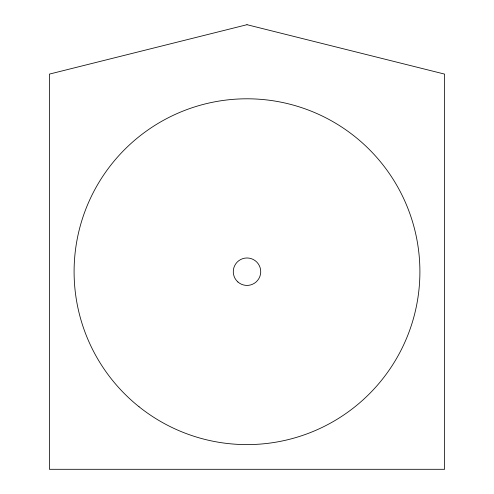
<?xml version="1.0" encoding="UTF-8"?>
<svg xmlns="http://www.w3.org/2000/svg" width="494" height="494" viewBox="0 0 494 494"><rect width="100%" height="100%" fill="white"/><g stroke="black" fill="none" stroke-linecap="round" stroke-linejoin="round"><path stroke-width="0.74" d="M247 24.7L49.4 74.1L49.4 469.3L444.6 469.3L444.6 74.1L247 24.7M139.061 406.772A172.9 172.9 0 0 0 417.943 297.641A172.9 172.9 0 0 0 183.99 110.687A172.9 172.9 0 0 0 139.061 406.772M237.917 281.988A13.727 13.727 0 0 0 260.455 274.423A13.727 13.727 0 0 0 242.634 258.689A13.727 13.727 0 0 0 237.917 281.988"/></g></svg>
